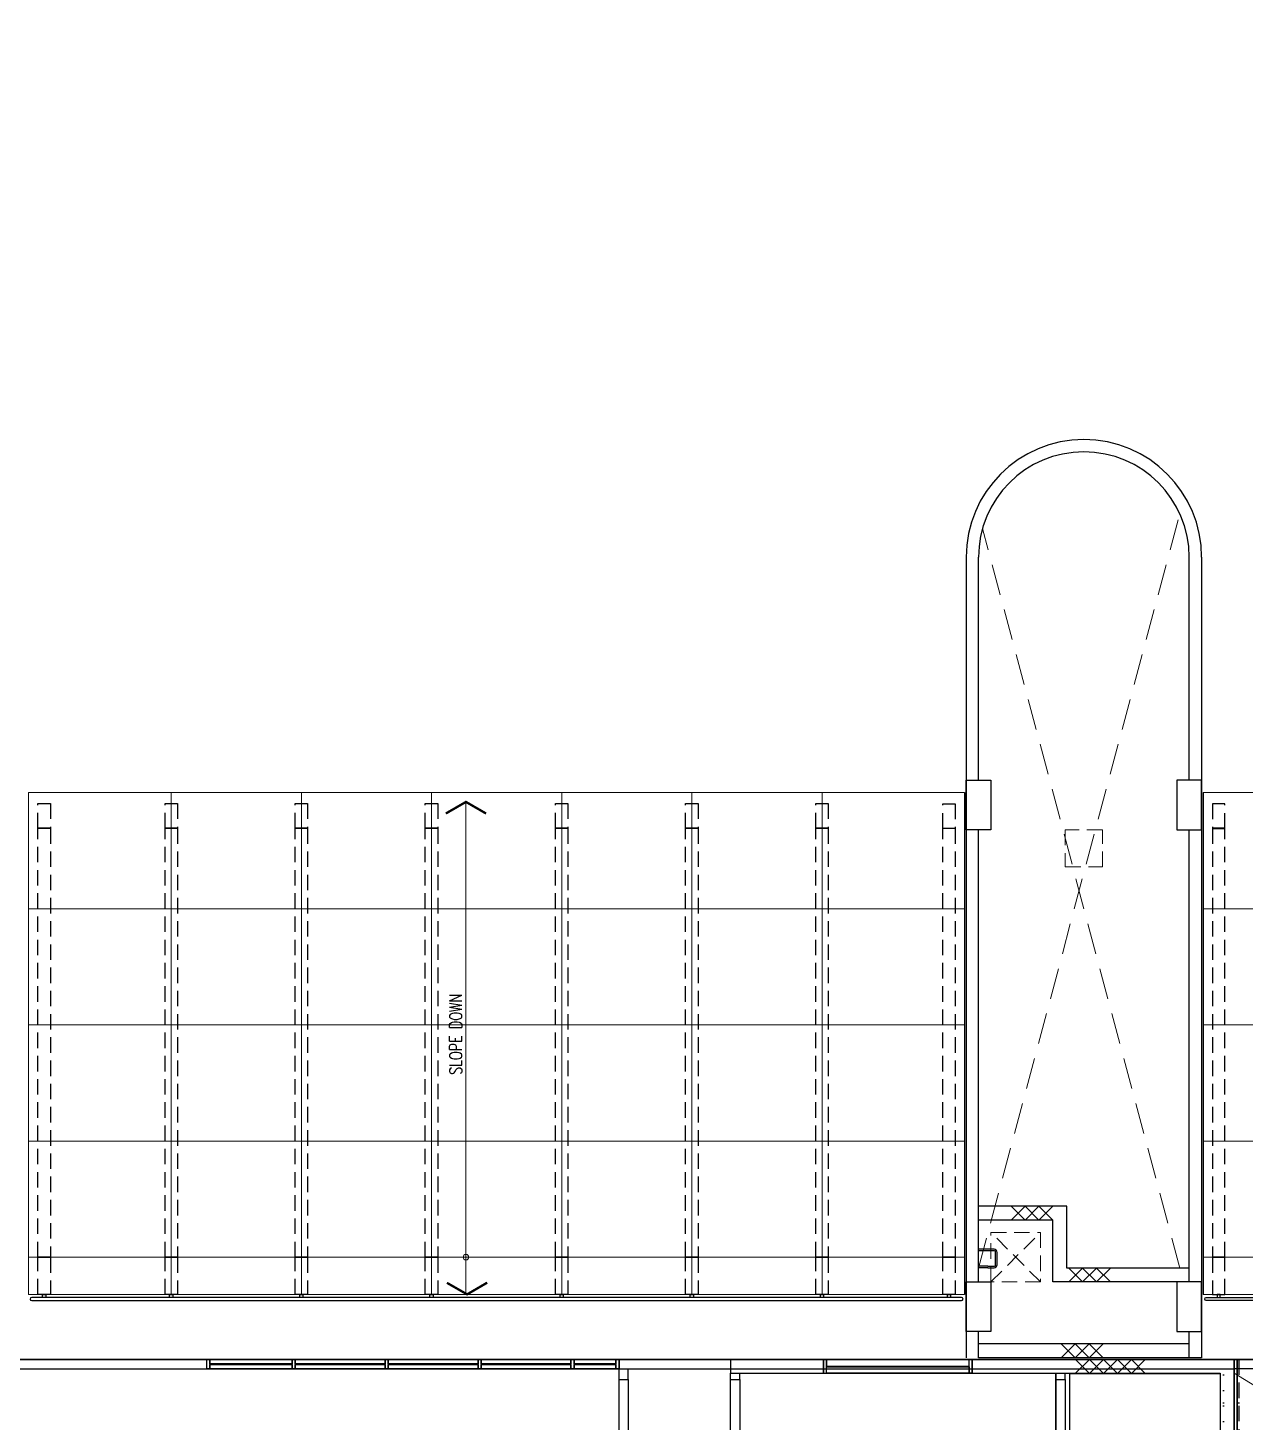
# Model space of a CAD drawing. Extents: x -68523 to 336700, y -113452 to 119396.
# Drawn here: x 198963 to 218601, y -19062 to 3445 of the extents above; entities that cross this region are included whole.
import ezdxf

# ---------------------------------------------------------------- set-up
doc = ezdxf.new("R2010")
doc.units = 0
doc.header["$LTSCALE"] = 1000
doc.header["$MEASUREMENT"] = 0
for name, pattern in [('EC-5thFloor-s6144$0$CENTER', [2, 1.25, -0.25, 0.25, -0.25]), ('EC-5thFloor-s6144$0$DASHED', [0.75, 0.5, -0.25]), ('EC-5thFloor-s6144$0$DOT', [0.25, 0, -0.25]), ('EC-5thFloor-s6144$0$HIDDEN', [0.375, 0.25, -0.125]), ('s5144a$0$CENTER', [2, 1.25, -0.25, 0.25, -0.25]), ('s5144a$0$HIDDEN', [0.375, 0.25, -0.125])]:
    doc.linetypes.add(name, pattern=pattern)
doc.layers.get('0').update_dxf_attribs({"linetype": 'CONTINUOUS'})
for name, color, linetype in [('EC-5thFloor-s6144$0$4', 9, 'EC-5thFloor-s6144$0$DOT'), ('EC-5thFloor-s6144$0$E-blockwall', 1, 'CONTINUOUS'), ('EC-5thFloor-s6144$0$E-EJ', 9, 'EC-5thFloor-s6144$0$HIDDEN'), ('EC-5thFloor-s6144$0$ECOLUMN', 7, 'CONTINUOUS'), ('EC-5thFloor-s6144$0$EWALL', 3, 'CONTINUOUS'), ('EC-5thFloor-s6144$0$RAIL', 4, 'CONTINUOUS'), ('EC-5thFloor-s6144$0$RC', 7, 'CONTINUOUS'), ('EC-5thFloor-s6144$0$space frame', 1, 'CONTINUOUS'), ('s5144a$0$-18', 7, 'CONTINUOUS'), ('s5144a$0$area-cfa', 40, 'CONTINUOUS'), ('s5144a$0$E-EJ', 7, 's5144a$0$HIDDEN'), ('s5144a$0$ELE', 15, 'CONTINUOUS'), ('s5144a$0$INNER', 4, 'CONTINUOUS'), ('s5144a$0$ld11-hatch', 2, 'CONTINUOUS'), ('s5144a$0$RC', 2, 'CONTINUOUS'), ('s5144a$0$STEP', 11, 'CONTINUOUS'), ('s5144a$0$WALL', 1, 'CONTINUOUS'), ('s5144a$0$WIN', 4, 'CONTINUOUS')]:
    doc.layers.add(name, color=color, linetype=linetype)
for name, color, linetype, lineweight in [('EC-5thFloor-s6144$0$ETHIN', 5, 'CONTINUOUS', 9), ('EC-5thFloor-s6144$0$EWINDOW', 9, 'CONTINUOUS', 9), ('EC-5thFloor-s6144$0$existing-phase', 13, 'CONTINUOUS', 13), ('s5144a$0$existing-phase', 13, 'CONTINUOUS', 13)]:
    doc.layers.add(name, color=color, linetype=linetype, lineweight=lineweight)
doc.layers.add('EC-5thFloor-s6144$0$HATCH-LINE', color=13, linetype='CONTINUOUS', plot=False)
doc.styles.add('EC-5thFloor-s6144$0$STANDARD', font='romans.shx')

# ---------------------------------------------------------------- blocks, each defined once
blk = doc.blocks.new('s5144a')
at = {"layer": 's5144a$0$-18', "color": 7, "linetype": 'Continuous'}
for p, q in [((201054.8, -18050), (201866.5, -18050)), ((201341.2, -18200), (202152.9, -18200)), ((201710.7, -18050), (202327.8, -18050))]:
    blk.add_line(p, q, dxfattribs=at)
at = {"layer": 's5144a$0$area-cfa', "color": 40, "linetype": 's5144a$0$CENTER'}
blk.add_lwpolyline([(198775, -18050.00041), (218475, -18050.00041), (218475, -38550.00041), (217000, -38550.00041), (217000, -39600.00041), (198775, -39600.00041)], close=True, dxfattribs=at)
at = {"layer": 's5144a$0$E-EJ'}
for points in [[(218475, -18049.8), (218475, -38549.9), (217000.1, -38550), (217000.1, -49549.9)], [(218500, -18049.8), (218500, -38574.9), (217026.81295, -38574.9), (217026.81295, -49549.99881)]]:
    blk.add_lwpolyline(points, dxfattribs=at)
at = {"layer": 's5144a$0$ELE'}
blk.add_line((218424.9, -18049.9), (218474.9, -18049.9), dxfattribs=at)
at = {"layer": 's5144a$0$existing-phase', "linetype": 's5144a$0$CENTER'}
blk.add_lwpolyline([(198775, -18050.00041), (218475, -18050.00041), (218475, -38550.00041), (217000, -38550.00041), (217000, -39600.00041), (198775, -39600.00041)], close=True, dxfattribs=at)
at = {"layer": 's5144a$0$INNER'}
for p, q in [((216090.92503, -18275.95913), (215865.82548, -18051.05962)), ((216090.82501, -18050.9596), (215867.08363, -18274.9)), ((216315.92456, -18275.85911), (216090.82501, -18050.9596)), ((216315.82454, -18050.85958), (216090.92503, -18275.95913)), ((216540.92454, -18275.75953), (216315.82454, -18050.85958)), ((216540.82452, -18050.75956), (216315.92456, -18275.85956)), ((216653.37452, -18163.20953), (216540.82452, -18050.75956)), ((216765.92429, -18275.65929), (216540.82474, -18050.75978)), ((216653.37452, -18163.20953), (216540.92454, -18275.75953)), ((216765.82427, -18050.65976), (216540.92477, -18275.75931)), ((216990.92427, -18275.55971), (216765.82427, -18050.65976)), ((216990.82425, -18050.55974), (216765.92429, -18275.65974)), ((215865.92551, -18276.05915), (215864.76533, -18274.9))]:
    blk.add_line(p, q, dxfattribs=at)
at = {"layer": 's5144a$0$ld11-hatch'}
blk.add_lwpolyline([(198075, -17744.9, -0.0020680743), (197922.9868, -17744.58146), (197925, -18199.9), (210299.9, -18199.9), (210299.9, -18274.9), (215550.00001, -18275.00041), (215549.9, -20550), (215775.00001, -20549.89762), (215775.00001, -18275.00041), (218200, -18275.00041), (218199.91578, -38549.9158), (218424.9, -38549.90001), (218425, -18050.00041), (198075, -18049.8)], format="xyb", close=True, dxfattribs=at)
at = {"layer": 's5144a$0$RC'}
for p, q in [((198800, -18049.9), (201850, -18049.9)), ((198800, -18199.9), (201850, -18199.9)), ((201850, -18199.9), (201850, -18049.9)), ((201850, -18200), (201850, -18049.9)), ((208500.1, -18049.9), (211800, -18049.9)), ((208500.1, -18199.9), (210300.1, -18199.9)), ((211800, -18274.9), (211800, -18049.9)), ((214200, -18274.9), (214200, -18049.9)), ((214200, -18049.9), (218424.9, -18049.9)), ((218424.9, -21800), (218424.9, -18049.9)), ((208500, -18374.9), (208650, -18374.9)), ((210299.9, -18374.9), (210449.9, -18374.9)), ((210300.1, -18274.9), (211800, -18274.9)), ((214200, -18274.9), (218200, -18274.9)), ((215549.9, -18374.9), (215699.9, -18374.9)), ((218200, -18274.9), (218200, -21807))]:
    blk.add_line(p, q, dxfattribs=at)
at = {"layer": 's5144a$0$RC', "linetype": 'Continuous'}
for p, q in [((208500, -18374.9), (208500, -18199.9)), ((208500.1, -18049.9), (208500.1, -18199.9)), ((208500.1, -18199.9), (208500.1, -18049.9)), ((208650, -18374.9), (208650, -18199.9)), ((210300.1, -18049.9), (210300.1, -18274.9)), ((210299.9, -18374.9), (210299.9, -18274.9)), ((210449.9, -18374.9), (210449.9, -18274.9)), ((215549.9, -18374.9), (215549.9, -18274.9)), ((215699.9, -18374.9), (215699.9, -18274.9))]:
    blk.add_line(p, q, dxfattribs=at)
at = {"layer": 's5144a$0$STEP'}
blk.add_line((218474.9, -38550), (218474.9, -18049.9), dxfattribs=at)
at = {"layer": 's5144a$0$WALL'}
for points in [[(208500, -18374.9), (208650, -18374.9), (208650, -19874.897), (208500, -19874.897)], [(210299.9, -18374.9), (210449.9, -18374.9), (210449.9, -19874.897), (210299.9, -19874.897)], [(215549.9, -18374.9), (215699.9, -18374.9), (215699.9, -19374.9), (215549.9, -19374.9)]]:
    blk.add_lwpolyline(points, close=True, dxfattribs=at)
at = {"layer": 's5144a$0$WIN'}
for p, q in [((201850, -18049.9), (201900, -18049.9)), ((201900, -18199.9), (201850, -18199.9)), ((201900, -18049.9), (201900, -18199.9)), ((201900, -18119.9), (201900, -18049.9)), ((201900, -18049.9), (203225, -18050)), ((203225, -18120), (201900, -18119.9)), ((201900, -18199.9), (201900, -18129.9)), ((201900, -18129.9), (203225, -18130)), ((203225, -18200), (201900, -18199.9)), ((203225, -18200), (203225, -18050)), ((203225, -18050), (203275, -18050)), ((203225, -18050), (203225, -18120)), ((203225, -18130), (203225, -18200)), ((203275, -18200), (203225, -18200)), ((203275, -18050), (204725, -18050)), ((203275, -18050), (203275, -18200)), ((203275, -18120), (203275, -18050)), ((204725, -18120), (203275, -18120)), ((203275, -18130), (204725, -18130)), ((203275, -18200), (203275, -18130)), ((204725, -18200), (203275, -18200)), ((204725, -18050), (206225, -18050)), ((204725, -18200), (204725, -18050)), ((204725, -18050), (204725, -18120)), ((204725, -18130), (204725, -18200)), ((204775, -18200), (204725, -18200)), ((204775, -18050), (204775, -18200)), ((204775, -18120), (204775, -18050)), ((206225, -18120), (204775, -18120)), ((204775, -18130), (206225, -18130)), ((204775, -18200), (204775, -18130)), ((206225, -18200), (204775, -18200)), ((206225, -18200), (206225, -18050)), ((206225, -18050), (206275, -18050)), ((206225, -18050), (206225, -18120)), ((206225, -18130), (206225, -18200)), ((206275, -18200), (206225, -18200)), ((206275, -18050), (207725, -18050)), ((206275, -18050), (206275, -18200)), ((206275, -18120), (206275, -18050)), ((207725, -18120), (206275, -18120)), ((206275, -18130), (207725, -18130)), ((206275, -18200), (206275, -18130)), ((207725, -18200), (206275, -18200)), ((207725, -18200), (207725, -18050)), ((207725, -18050), (207775, -18050)), ((207725, -18050), (207725, -18120)), ((207725, -18130), (207725, -18200)), ((207775, -18200), (207725, -18200)), ((207775, -18050), (208450.1, -18049.9)), ((207775, -18050), (207775, -18200)), ((207775, -18120.1), (207775, -18050)), ((208450.1, -18120), (207775, -18120.1)), ((207775, -18129.9), (208450.1, -18129.8)), ((207775, -18200), (207775, -18129.9)), ((208450.1, -18199.9), (207775, -18200)), ((208450.1, -18199.9), (208450.1, -18049.9)), ((208450.1, -18049.9), (208500.1, -18049.9)), ((208450.1, -18049.9), (208450.1, -18120)), ((208450.1, -18129.8), (208450.1, -18199.9)), ((208500.1, -18199.9), (208450.1, -18199.9))]:
    blk.add_line(p, q, dxfattribs=at)
at = {"layer": 's5144a$0$WIN', "linetype": 'Continuous'}
for points in [[(211800, -18274.9), (211850, -18274.9), (211850, -18049.9), (211800, -18049.9)], [(214150, -18049.9), (211850, -18049.9), (211850, -18157.4), (214150, -18157.4)], [(214150, -18274.9), (211850, -18274.9), (211850, -18167.4), (214150, -18167.4)], [(214200, -18274.9), (214150, -18274.9), (214150, -18049.9), (214200, -18049.9)]]:
    blk.add_lwpolyline(points, close=True, dxfattribs=at)
blk = doc.blocks.new('EC-5thFloor-s6144$0$grid-base')
for p, q in [((-39750, -48850), (-39750, -80350)), ((-39750, -49550), (850, -49550))]:
    blk.add_line(p, q)
blk = doc.blocks.new('EC-5thFloor-s6144$0$L-CAT')
for points in [[(125, 150), (25, 150, 0.414214), (-25, 100), (-25, -100, 0.414214), (25, -150), (125, -150)], [(125, 125), (25, 125, 0.414214), (0, 100), (0, -100, 0.414214), (25, -125), (125, -125)]]:
    blk.add_lwpolyline(points, format="xyb")
blk = doc.blocks.new('EC-5thFloor-s6144$0$BLOCK225')
for p, q in [((0, 0), (225, 225)), ((225, 0), (0, 225)), ((450, 0), (225, 225)), ((225, 0), (450, 225)), ((450, 0), (675, 225)), ((675, 0), (450, 225))]:
    blk.add_line(p, q)
blk = doc.blocks.new('EC-5thFloor-s6144$0$space frame p3a')
at = {"layer": 'EC-5thFloor-s6144$0$EWALL'}
blk.add_line((1925, 150), (1925, -7950), dxfattribs=at)
at = {"layer": 'EC-5thFloor-s6144$0$EWINDOW'}
for p, q in [((4225, 150), (4225, -7950)), ((6325, 150), (6325, -7950)), ((8425, 150), (8425, -7950)), ((10525, 150), (10525, -7950)), ((12625, 150), (12625, -7950)), ((14725, 150), (14725, -7950)), ((17025, -7350), (1925, -7350))]:
    blk.add_line(p, q, dxfattribs=at)
blk.add_lwpolyline([(1925, 150), (17025, 150), (17025, -7950), (1925, -7950)], close=True, dxfattribs=at)
at = {"layer": 'EC-5thFloor-s6144$0$space frame', "linetype": 'EC-5thFloor-s6144$0$HIDDEN'}
for points in [[(2275, -430), (2275, -30), (2075, -30), (2075, -430)], [(4325, -425), (4325, -25), (4125, -25), (4125, -425)], [(6425, -425), (6425, -25), (6225, -25), (6225, -425)], [(8525, -425), (8525, -25), (8325, -25), (8325, -425)], [(10625, -425), (10625, -25), (10425, -25), (10425, -425)], [(12725, -425), (12725, -25), (12525, -25), (12525, -425)], [(14825, -425), (14825, -25), (14625, -25), (14625, -425)], [(16875, -425), (16875, -25), (16675, -25), (16675, -425)], [(2275, -7350), (2275, -425), (2075, -425), (2075, -7350)], [(4325, -7350), (4325, -425), (4125, -425), (4125, -7350)], [(6425, -7350), (6425, -425), (6225, -425), (6225, -7350)], [(8525, -7350), (8525, -425), (8325, -425), (8325, -7350)], [(10625, -7350), (10625, -425), (10425, -425), (10425, -7350)], [(12725, -7350), (12725, -425), (12525, -425), (12525, -7350)], [(14825, -7350), (14825, -425), (14625, -425), (14625, -7350)], [(16875, -7350), (16875, -425), (16675, -425), (16675, -7350)], [(2275, -7950), (2275, -7350), (2075, -7350), (2075, -7950)], [(4325, -7950), (4325, -7350), (4125, -7350), (4125, -7950)], [(6425, -7950), (6425, -7350), (6225, -7350), (6225, -7950)], [(8525, -7950), (8525, -7350), (8325, -7350), (8325, -7950)], [(10625, -7950), (10625, -7350), (10425, -7350), (10425, -7950)], [(12725, -7950), (12725, -7350), (12525, -7350), (12525, -7950)], [(14825, -7950), (14825, -7350), (14625, -7350), (14625, -7950)], [(16875, -7950), (16875, -7350), (16675, -7350), (16675, -7950)]]:
    blk.add_lwpolyline(points, close=True, dxfattribs=at)

msp = doc.modelspace()

# ---------------------------------------------------------------- linework, layer by layer
at = {"layer": 'EC-5thFloor-s6144$0$E-EJ'}
for points in [[(218475, -18049.8), (218475, -38549.9), (217000.1, -38550), (217000.1, -49549.9)], [(218500, -18049.8), (218500, -38574.9), (217026.8, -38574.9), (217026.8, -49550)]]:
    msp.add_lwpolyline(points, dxfattribs=at)
at = {"layer": 'EC-5thFloor-s6144$0$ECOLUMN'}
for p, q in [((214100, -5100), (214100, -18025)), ((214300, -8700), (214300, -5100)), ((217700, -8700), (217700, -5100)), ((217900, -5100), (217900, -18025)), ((214300, -16800), (214300, -9500)), ((217700, -16800), (217700, -9500)), ((214300, -18025), (214300, -17600)), ((217700, -18025), (217700, -17600)), ((217900, -18025), (217700, -18025)), ((217900, -18025), (217700, -18025))]:
    msp.add_line(p, q, dxfattribs=at)
for points in [[(214100, -8700), (214500, -8700), (214500, -9500), (214100, -9500)], [(217900, -8700), (217500, -8700), (217500, -9500), (217900, -9500)], [(214100, -16800), (214500, -16800), (214500, -17600), (214100, -17600)], [(217900, -16800), (217500, -16800), (217500, -17600), (217900, -17600)]]:
    msp.add_lwpolyline(points, close=True, dxfattribs=at)
msp.add_lwpolyline([(254350, -16850.2), (254350, -18200), (218425, -18200), (218425, -18050), (233925, -18050.2), (233925, -17745.1)], dxfattribs=at)
for radius in [1900, 1700]:
    msp.add_arc((216000, -5100), radius, 0, 180, dxfattribs=at)
at = {"layer": 'EC-5thFloor-s6144$0$ETHIN', "linetype": 'EC-5thFloor-s6144$0$DASHED'}
for p, q in [((214300, -16575), (217547, -4395.1)), ((217547, -16575), (214364.4, -4636.6)), ((218424.9, -18274.9), (258750, -42750))]:
    msp.add_line(p, q, dxfattribs=at)
at = {"layer": 'EC-5thFloor-s6144$0$ETHIN', "linetype": 'EC-5thFloor-s6144$0$HIDDEN'}
for p, q in [((214500, -16800), (215300, -16000)), ((215300, -16800), (214500, -16000))]:
    msp.add_line(p, q, dxfattribs=at)
for points in [[(215700, -10100), (216300, -10100), (216300, -9500), (215700, -9500)], [(215300, -16000), (215300, -16800), (214500, -16800), (214500, -16000)]]:
    msp.add_lwpolyline(points, close=True, dxfattribs=at)
at = {"layer": 'EC-5thFloor-s6144$0$EWALL'}
for p, q in [((215725, -15575), (214300, -15575)), ((215725, -16575), (215725, -15575)), ((215500, -15800), (214300, -15800)), ((215500, -16800), (215500, -15800)), ((217700, -16575), (215725, -16575)), ((217700, -16800), (215500, -16800)), ((217700, -17800), (214300, -17800)), ((217700, -18025), (214300, -18025))]:
    msp.add_line(p, q, dxfattribs=at)
at = {"layer": 'EC-5thFloor-s6144$0$EWINDOW', "color": 1}
msp.add_line((206030.2, -9050.1), (206030.2, -16989.1), dxfattribs=at)
at = {"layer": 'EC-5thFloor-s6144$0$EWINDOW'}
for p, q in [((198975, -10775), (214075, -10775)), ((233025, -10775), (217925, -10775)), ((198975, -12650), (214075, -12650)), ((233025, -12650), (217925, -12650)), ((198975, -14525), (214075, -14525)), ((233025, -14525), (217925, -14525))]:
    msp.add_line(p, q, dxfattribs=at)
at = {"layer": 'EC-5thFloor-s6144$0$EWINDOW', "color": 1, "const_width": 37.5}
for points in [[(205705.5, -9237.6), (206030.2, -9050.1), (206355, -9237.6)], [(205723.7, -16814.1), (206049.4, -17000), (206373.2, -16810.9)]]:
    msp.add_lwpolyline(points, dxfattribs=at)
at = {"layer": 'EC-5thFloor-s6144$0$EWINDOW', "color": 1}
msp.add_circle((206030.2, -16400), 44.6, dxfattribs=at)
at = {"layer": 'EC-5thFloor-s6144$0$existing-phase', "linetype": 'EC-5thFloor-s6144$0$CENTER'}
msp.add_lwpolyline([(198775, -18050), (218475, -18050), (218475, -38550), (217000, -38550), (217000, -39600), (198775, -39600)], close=True, dxfattribs=at)
at = {"layer": 'EC-5thFloor-s6144$0$HATCH-LINE'}
msp.add_lwpolyline([(258950, 6100), (258950, 13500), (259550, 13500), (259550, 24100), (258950, 24100), (258950, 31750), (258950, 31750), (258950, 31750), (233362, 31750), (233362, 17850), (233050, 17850), (233050, 17850), (233050, 17850), (233050, 17850), (233050, 17850), (233050, -18050), (233050, -18050), (218424.9, -18049.9), (218424.9, -18049.9), (218424.9, -38550), (217000, -38550), (217000, -49550)], dxfattribs=at)
at = {"layer": 'EC-5thFloor-s6144$0$RAIL'}
for p, q in [((214450, -16271.7), (214300, -16271.7)), ((214450, -16296.7), (214300, -16296.7)), ((214450, -16546.7), (214300, -16546.7)), ((214450, -16571.7), (214300, -16571.7))]:
    msp.add_line(p, q, dxfattribs=at)
for points in [[(214025, -17100, 1), (214025, -17050), (199025, -17050, 1), (199025, -17100)], [(217975, -17100, -1), (217975, -17050), (232975, -17050, -1), (232975, -17100)]]:
    msp.add_lwpolyline(points, format="xyb", close=True, dxfattribs=at)
for points in [[(199250, -17050), (199200, -17050), (199200, -17000), (199250, -17000)], [(201300, -17050), (201250, -17050), (201250, -17000), (201300, -17000)], [(203400, -17050), (203350, -17050), (203350, -17000), (203400, -17000)], [(205500, -17050), (205450, -17050), (205450, -17000), (205500, -17000)], [(207600, -17050), (207550, -17050), (207550, -17000), (207600, -17000)], [(209700, -17050), (209650, -17050), (209650, -17000), (209700, -17000)], [(211800, -17050), (211750, -17050), (211750, -17000), (211800, -17000)], [(213850, -17050), (213800, -17050), (213800, -17000), (213850, -17000)], [(218150, -17050), (218200, -17050), (218200, -17000), (218150, -17000)]]:
    msp.add_lwpolyline(points, close=True, dxfattribs=at)
at = {"layer": 'EC-5thFloor-s6144$0$RC'}
for p, q in [((198800, -18050), (218424.9, -18050)), ((198800, -18200), (218424.9, -18200)), ((218424.9, -21800), (218424.9, -18050)), ((218200, -18275), (218200, -21225))]:
    msp.add_line(p, q, dxfattribs=at)

# ---------------------------------------------------------------- block references
msp.add_blockref('s5144a', (0, 0))
at = {"layer": 'EC-5thFloor-s6144$0$4'}
msp.add_blockref('EC-5thFloor-s6144$0$grid-base', (258000, 30800), dxfattribs=at)
at = {"layer": 'EC-5thFloor-s6144$0$E-blockwall', "rotation": 180}
for p in [(215500, -15575), (216430, -16575)]:
    msp.add_blockref('EC-5thFloor-s6144$0$BLOCK225', p, dxfattribs=at)
at = {"layer": 'EC-5thFloor-s6144$0$E-blockwall', "xscale": -1, "rotation": 180}
msp.add_blockref('EC-5thFloor-s6144$0$BLOCK225', (215634.1, -17800), dxfattribs=at)
at = {"layer": 'EC-5thFloor-s6144$0$EWINDOW'}
msp.add_blockref('EC-5thFloor-s6144$0$space frame p3a', (216000, -9050), dxfattribs=at)
at = {"layer": 'EC-5thFloor-s6144$0$RAIL', "xscale": -1}
msp.add_blockref('EC-5thFloor-s6144$0$space frame p3a', (216000, -9050), dxfattribs=at)
at = {"layer": 'EC-5thFloor-s6144$0$RAIL', "rotation": 180}
msp.add_blockref('EC-5thFloor-s6144$0$L-CAT', (214575, -16421.7), dxfattribs=at)

# ---------------------------------------------------------------- texts
at = {"layer": 'EC-5thFloor-s6144$0$EWINDOW', "color": 1, "style": 'EC-5thFloor-s6144$0$STANDARD', "width": 0.75}
msp.add_text('SLOPE DOWN', height=200, rotation=90, dxfattribs=at).set_placement((205966.5, -13454.6))

doc.saveas('drawing.dxf')
